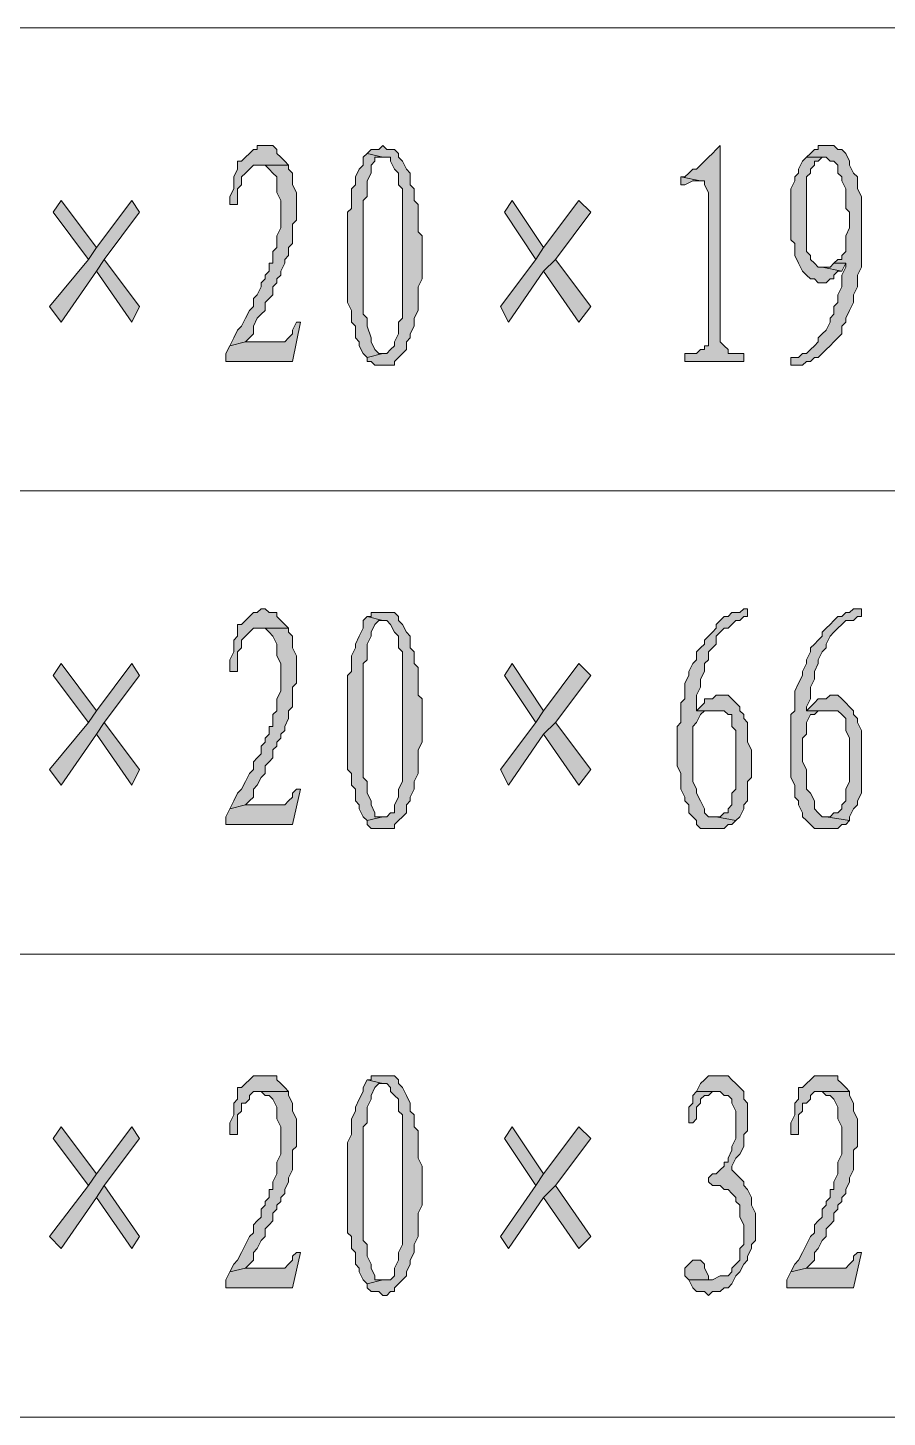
# Model space of a CAD drawing. Header units: millimetres. Extents: x 24 to 410, y 10 to 282.
# Drawn here: x 321.42 to 330.69, y 89.53 to 104.52 of the extents above; entities that cross this region are included whole.
import ezdxf

# ---------------------------------------------------------------- set-up
doc = ezdxf.new("R2010")
doc.units = ezdxf.units.MM

msp = doc.modelspace()

# ---------------------------------------------------------------- hatches: boundary and pattern name
h = msp.add_hatch(color=7)
h.dxf.hatch_style = 2
h.paths.add_polyline_path([(323.977, 103.251), (323.892333, 103.251), (323.892333, 103.208667), (323.85, 103.208667), (323.807667, 103.166333), (323.765333, 103.124), (323.723, 103.081667), (323.680667, 103.081667), (323.680667, 103.039333), (323.680667, 102.997), (323.638333, 102.912333), (323.638333, 102.785333), (323.596, 102.700667), (323.596, 102.616), (323.680667, 102.616), (323.680667, 102.785333), (323.723, 102.827667), (323.723, 102.912333), (323.765333, 102.954667), (323.807667, 102.997), (323.85, 103.039333), (323.934667, 103.039333), (324.231, 103.039333), (324.188667, 103.081667), (324.146333, 103.124), (324.104, 103.166333), (324.104, 103.208667), (324.061667, 103.251)])
h = msp.add_hatch(color=7)
h.dxf.hatch_style = 2
h.paths.add_polyline_path([(325.077667, 103.166333), (325.035333, 103.124), (325.035333, 103.039333), (324.993, 102.997), (324.950667, 102.912333), (324.950667, 102.827667), (324.908333, 102.785333), (324.908333, 102.573667), (324.866, 102.531333), (324.866, 101.557667), (324.908333, 101.473), (324.908333, 101.430667), (324.908333, 101.346), (324.950667, 101.303667), (324.950667, 101.176667), (324.993, 101.134333), (324.993, 101.092), (325.035333, 101.007333), (325.077667, 100.965), (325.247, 101.007333), (325.204667, 101.007333), (325.162333, 101.049667), (325.12, 101.134333), (325.12, 101.176667), (325.077667, 101.303667), (325.077667, 101.388333), (325.035333, 101.430667), (325.035333, 102.658333), (325.077667, 102.700667), (325.077667, 102.87), (325.12, 102.954667), (325.12, 103.039333), (325.162333, 103.081667), (325.162333, 103.124), (325.204667, 103.124), (325.247, 103.124)])
h = msp.add_hatch(color=7)
h.dxf.hatch_style = 2
h.paths.add_polyline_path([(325.247, 103.251), (325.204667, 103.208667), (325.12, 103.208667), (325.077667, 103.166333), (325.247, 103.124), (325.331667, 103.124), (325.331667, 103.081667), (325.374, 102.997), (325.416333, 102.954667), (325.416333, 102.827667), (325.458667, 102.785333), (325.458667, 102.065667), (325.458667, 102.023333), (325.458667, 101.388333), (325.416333, 101.346), (325.416333, 101.219), (325.374, 101.134333), (325.374, 101.092), (325.331667, 101.049667), (325.289333, 101.007333), (325.247, 101.007333), (325.077667, 100.965), (325.077667, 100.922667), (325.12, 100.922667), (325.162333, 100.880333), (325.374, 100.880333), (325.374, 100.922667), (325.416333, 100.965), (325.458667, 101.007333), (325.501, 101.049667), (325.501, 101.134333), (325.543333, 101.176667), (325.543333, 101.219), (325.585667, 101.303667), (325.585667, 101.388333), (325.628, 101.473), (325.628, 101.727), (325.670333, 101.811667), (325.670333, 102.277333), (325.628, 102.319667), (325.628, 102.616), (325.585667, 102.658333), (325.585667, 102.785333), (325.543333, 102.827667), (325.543333, 102.954667), (325.501, 102.997), (325.458667, 103.081667), (325.416333, 103.124), (325.416333, 103.166333), (325.374, 103.208667), (325.289333, 103.208667)])
h = msp.add_hatch(color=7)
h.dxf.hatch_style = 2
h.paths.add_polyline_path([(328.887667, 103.251), (328.845333, 103.208667), (328.803, 103.166333), (328.760667, 103.124), (328.718333, 103.081667), (328.676, 103.039333), (328.633667, 102.997), (328.591333, 102.997), (328.549, 102.954667), (328.506667, 102.912333), (328.464333, 102.912333), (328.676, 102.87), (328.718333, 102.87), (328.718333, 102.827667), (328.760667, 102.743), (328.760667, 101.092), (328.718333, 101.092), (328.718333, 101.049667), (328.676, 101.049667), (328.633667, 101.007333), (328.506667, 101.007333), (328.506667, 100.922667), (329.141667, 100.922667), (329.141667, 101.007333), (328.972333, 101.007333), (328.972333, 101.049667), (328.93, 101.092), (328.887667, 101.134333)])
h = msp.add_hatch(color=7)
h.dxf.hatch_style = 2
h.paths.add_polyline_path([(330.030667, 103.251), (329.946, 103.251), (329.946, 103.208667), (329.903667, 103.208667), (329.861333, 103.166333), (329.819, 103.124), (330.030667, 103.124), (330.073, 103.081667), (330.115333, 103.081667), (330.157667, 103.039333), (330.157667, 102.954667), (330.2, 102.912333), (330.2, 102.87), (330.242333, 102.785333), (330.242333, 102.573667), (330.284667, 102.531333), (330.284667, 102.362), (330.242333, 102.277333), (330.242333, 102.150333), (330.242333, 102.108), (330.2, 102.065667), (330.2, 102.023333), (330.157667, 102.023333), (330.115333, 101.981), (330.242333, 101.981), (330.242333, 101.938667), (330.2, 101.854), (330.2, 101.727), (330.157667, 101.642333), (330.157667, 101.557667), (330.115333, 101.515333), (330.115333, 101.430667), (330.073, 101.388333), (330.073, 101.346), (330.030667, 101.261333), (329.988333, 101.219), (329.946, 101.176667), (329.946, 101.134333), (329.903667, 101.092), (329.861333, 101.049667), (329.819, 101.007333), (329.776667, 101.007333), (329.734333, 100.965), (329.649667, 100.965), (329.649667, 100.880333), (329.776667, 100.880333), (329.819, 100.922667), (329.861333, 100.922667), (329.903667, 100.965), (329.946, 100.965), (329.988333, 101.007333), (330.030667, 101.049667), (330.073, 101.092), (330.115333, 101.134333), (330.157667, 101.176667), (330.2, 101.219), (330.2, 101.303667), (330.242333, 101.346), (330.242333, 101.388333), (330.284667, 101.473), (330.327, 101.557667), (330.327, 101.642333), (330.369333, 101.727), (330.369333, 101.854), (330.411667, 101.938667), (330.411667, 102.700667), (330.369333, 102.785333), (330.369333, 102.912333), (330.327, 102.954667), (330.284667, 103.039333), (330.284667, 103.081667), (330.242333, 103.166333), (330.2, 103.208667), (330.157667, 103.208667), (330.115333, 103.251)])
h = msp.add_hatch(color=7)
h.dxf.hatch_style = 2
h.paths.add_polyline_path([(329.819, 103.124), (329.776667, 103.081667), (329.734333, 102.997), (329.734333, 102.954667), (329.692, 102.912333), (329.692, 102.87), (329.649667, 102.785333), (329.649667, 102.235), (329.692, 102.192667), (329.692, 102.065667), (329.734333, 101.981), (329.776667, 101.896333), (329.819, 101.854), (329.861333, 101.811667), (329.903667, 101.811667), (329.946, 101.769333), (330.030667, 101.769333), (330.073, 101.811667), (330.115333, 101.811667), (330.115333, 101.854), (330.157667, 101.896333), (330.2, 101.896333), (329.988333, 101.938667), (329.946, 101.938667), (329.903667, 101.981), (329.861333, 102.023333), (329.861333, 102.065667), (329.819, 102.108), (329.819, 102.912333), (329.861333, 102.954667), (329.861333, 102.997), (329.903667, 103.039333), (329.903667, 103.081667), (329.946, 103.081667), (329.988333, 103.124)])
h = msp.add_hatch(color=7)
h.dxf.hatch_style = 2
h.paths.add_polyline_path([(324.231, 103.039333), (323.934667, 103.039333), (323.977, 103.039333), (324.019333, 102.997), (324.061667, 102.954667), (324.104, 102.912333), (324.104, 102.743), (324.146333, 102.658333), (324.146333, 102.362), (324.104, 102.277333), (324.104, 102.150333), (324.061667, 102.108), (324.061667, 101.981), (324.019333, 101.981), (324.019333, 101.896333), (323.977, 101.854), (323.977, 101.811667), (323.934667, 101.769333), (323.934667, 101.727), (323.892333, 101.642333), (323.85, 101.6), (323.85, 101.515333), (323.807667, 101.473), (323.765333, 101.388333), (323.723, 101.303667), (323.680667, 101.261333), (323.638333, 101.176667), (323.596, 101.092), (323.765333, 101.134333), (323.807667, 101.176667), (323.85, 101.219), (323.85, 101.303667), (323.892333, 101.388333), (323.934667, 101.430667), (323.977, 101.473), (323.977, 101.557667), (324.019333, 101.6), (324.061667, 101.642333), (324.061667, 101.727), (324.104, 101.769333), (324.104, 101.811667), (324.146333, 101.854), (324.146333, 101.896333), (324.188667, 101.981), (324.188667, 102.023333), (324.231, 102.065667), (324.231, 102.150333), (324.273333, 102.192667), (324.273333, 102.404333), (324.315667, 102.446667), (324.315667, 102.743), (324.273333, 102.827667), (324.273333, 102.954667), (324.231, 102.997)])
h = msp.add_hatch(color=7)
h.dxf.hatch_style = 2
h.paths.add_polyline_path([(328.464333, 102.912333), (328.464333, 102.827667), (328.506667, 102.827667), (328.591333, 102.87), (328.676, 102.87)])
h = msp.add_hatch(color=7)
h.dxf.hatch_style = 2
h.paths.add_polyline_path([(322.537667, 102.658333), (322.156667, 102.150333), (322.072, 102.023333), (321.648667, 101.515333), (321.775667, 101.346), (322.156667, 101.896333), (322.241333, 102.023333), (322.622333, 102.531333)])
h = msp.add_hatch(color=7)
h.dxf.hatch_style = 2
h.paths.add_polyline_path([(321.775667, 102.658333), (321.691, 102.531333), (322.072, 102.023333), (322.156667, 102.150333)])
h = msp.add_hatch(color=7)
h.dxf.hatch_style = 2
h.paths.add_polyline_path([(327.363667, 102.658333), (326.982667, 102.150333), (326.898, 102.023333), (326.517, 101.515333), (326.601667, 101.346), (326.982667, 101.896333), (327.109667, 102.023333), (327.490667, 102.531333)])
h = msp.add_hatch(color=7)
h.dxf.hatch_style = 2
h.paths.add_polyline_path([(326.644, 102.658333), (326.559333, 102.531333), (326.898, 102.023333), (326.982667, 102.150333)])
h = msp.add_hatch(color=7)
h.dxf.hatch_style = 2
h.paths.add_polyline_path([(322.241333, 102.023333), (322.156667, 101.896333), (322.537667, 101.346), (322.622333, 101.515333)])
h = msp.add_hatch(color=7)
h.dxf.hatch_style = 2
h.paths.add_polyline_path([(327.109667, 102.023333), (326.982667, 101.896333), (327.363667, 101.346), (327.490667, 101.515333)])
h = msp.add_hatch(color=7)
h.dxf.hatch_style = 2
h.paths.add_polyline_path([(330.115333, 101.981), (330.073, 101.938667), (329.988333, 101.938667), (330.2, 101.896333), (330.242333, 101.981)])
h = msp.add_hatch(color=7)
h.dxf.hatch_style = 2
h.paths.add_polyline_path([(324.358, 101.346), (324.315667, 101.346), (324.273333, 101.261333), (324.273333, 101.219), (324.231, 101.176667), (324.188667, 101.134333), (323.765333, 101.134333), (323.596, 101.092), (323.553667, 101.007333), (323.553667, 100.922667), (324.273333, 100.922667)])
h = msp.add_hatch(color=7)
h.dxf.hatch_style = 2
h.paths.add_polyline_path([(323.977, 98.255667), (323.934667, 98.255667), (323.892333, 98.213333), (323.85, 98.213333), (323.807667, 98.171), (323.765333, 98.128667), (323.723, 98.086333), (323.680667, 98.086333), (323.680667, 98.044), (323.680667, 97.959333), (323.638333, 97.917), (323.638333, 97.79), (323.596, 97.705333), (323.596, 97.578333), (323.680667, 97.578333), (323.680667, 97.79), (323.723, 97.832333), (323.723, 97.917), (323.765333, 97.959333), (323.807667, 98.001667), (323.85, 98.044), (323.934667, 98.044), (324.231, 98.044), (324.188667, 98.086333), (324.146333, 98.128667), (324.104, 98.171), (324.104, 98.213333), (324.061667, 98.213333), (324.019333, 98.213333)])
h = msp.add_hatch(color=7)
h.dxf.hatch_style = 2
h.paths.add_polyline_path([(325.077667, 98.171), (325.035333, 98.128667), (325.035333, 98.044), (324.993, 97.959333), (324.950667, 97.874667), (324.950667, 97.832333), (324.908333, 97.747667), (324.908333, 97.578333), (324.866, 97.536), (324.866, 96.52), (324.908333, 96.477667), (324.908333, 96.393), (324.908333, 96.350667), (324.950667, 96.308333), (324.950667, 96.181333), (324.993, 96.139), (324.993, 96.096667), (325.035333, 96.012), (325.077667, 95.969667), (325.247, 96.012), (325.162333, 96.012), (325.162333, 96.054333), (325.12, 96.139), (325.12, 96.181333), (325.077667, 96.266), (325.077667, 96.393), (325.035333, 96.435333), (325.035333, 97.663), (325.077667, 97.705333), (325.077667, 97.874667), (325.12, 97.959333), (325.12, 98.001667), (325.162333, 98.086333), (325.204667, 98.128667), (325.247, 98.128667)])
h = msp.add_hatch(color=7)
h.dxf.hatch_style = 2
h.paths.add_polyline_path([(325.247, 98.213333), (325.12, 98.213333), (325.12, 98.171), (325.077667, 98.171), (325.247, 98.128667), (325.289333, 98.128667), (325.331667, 98.086333), (325.374, 98.001667), (325.416333, 97.959333), (325.416333, 97.832333), (325.458667, 97.79), (325.458667, 97.070333), (325.458667, 97.028), (325.458667, 96.393), (325.416333, 96.308333), (325.416333, 96.223667), (325.374, 96.139), (325.374, 96.054333), (325.331667, 96.054333), (325.289333, 96.012), (325.247, 96.012), (325.077667, 95.969667), (325.077667, 95.927333), (325.12, 95.885), (325.374, 95.885), (325.374, 95.927333), (325.416333, 95.969667), (325.458667, 96.012), (325.501, 96.054333), (325.501, 96.139), (325.543333, 96.181333), (325.543333, 96.223667), (325.585667, 96.308333), (325.585667, 96.393), (325.628, 96.477667), (325.628, 96.731667), (325.670333, 96.816333), (325.670333, 97.282), (325.628, 97.324333), (325.628, 97.620667), (325.585667, 97.663), (325.585667, 97.79), (325.543333, 97.832333), (325.543333, 97.959333), (325.501, 98.001667), (325.458667, 98.086333), (325.416333, 98.128667), (325.416333, 98.171), (325.374, 98.213333)])
h = msp.add_hatch(color=7)
h.dxf.hatch_style = 2
h.paths.add_polyline_path([(329.184, 98.255667), (329.141667, 98.255667), (329.099333, 98.213333), (329.014667, 98.213333), (328.972333, 98.171), (328.93, 98.171), (328.887667, 98.128667), (328.845333, 98.086333), (328.845333, 98.044), (328.803, 98.001667), (328.760667, 97.959333), (328.718333, 97.917), (328.718333, 97.874667), (328.676, 97.832333), (328.633667, 97.79), (328.633667, 97.705333), (328.591333, 97.663), (328.549, 97.578333), (328.549, 97.536), (328.506667, 97.451333), (328.506667, 97.282), (328.464333, 97.239667), (328.464333, 97.155), (328.464333, 97.112667), (328.464333, 97.028), (328.422, 96.985667), (328.422, 96.562333), (328.464333, 96.477667), (328.464333, 96.308333), (328.506667, 96.223667), (328.506667, 96.181333), (328.549, 96.139), (328.549, 96.054333), (328.591333, 96.012), (328.633667, 95.969667), (328.633667, 95.927333), (328.676, 95.885), (328.93, 95.885), (328.972333, 95.927333), (329.014667, 95.927333), (329.057, 95.969667), (328.845333, 96.012), (328.760667, 96.012), (328.718333, 96.054333), (328.718333, 96.096667), (328.676, 96.181333), (328.633667, 96.266), (328.633667, 96.308333), (328.591333, 96.393), (328.591333, 96.985667), (328.633667, 97.028), (328.676, 97.112667), (328.718333, 97.155), (328.887667, 97.155), (328.633667, 97.155), (328.633667, 97.324333), (328.676, 97.409), (328.676, 97.493667), (328.718333, 97.578333), (328.718333, 97.663), (328.760667, 97.705333), (328.760667, 97.79), (328.803, 97.832333), (328.845333, 97.874667), (328.845333, 97.959333), (328.887667, 98.001667), (328.93, 98.044), (328.972333, 98.044), (329.014667, 98.086333), (329.057, 98.128667), (329.099333, 98.128667), (329.141667, 98.171), (329.184, 98.171)])
h = msp.add_hatch(color=7)
h.dxf.hatch_style = 2
h.paths.add_polyline_path([(330.411667, 98.255667), (330.327, 98.255667), (330.284667, 98.213333), (330.242333, 98.213333), (330.2, 98.171), (330.157667, 98.171), (330.115333, 98.128667), (330.073, 98.086333), (330.030667, 98.044), (329.988333, 98.001667), (329.988333, 97.959333), (329.946, 97.917), (329.903667, 97.874667), (329.861333, 97.832333), (329.861333, 97.79), (329.819, 97.705333), (329.819, 97.663), (329.776667, 97.578333), (329.776667, 97.536), (329.734333, 97.451333), (329.692, 97.366667), (329.692, 97.155), (329.649667, 97.112667), (329.649667, 96.435333), (329.692, 96.350667), (329.692, 96.223667), (329.734333, 96.181333), (329.734333, 96.139), (329.776667, 96.054333), (329.776667, 96.012), (329.819, 95.969667), (329.861333, 95.927333), (329.903667, 95.885), (330.157667, 95.885), (330.2, 95.927333), (330.242333, 95.927333), (330.284667, 95.969667), (330.030667, 96.012), (329.988333, 96.012), (329.946, 96.054333), (329.903667, 96.096667), (329.903667, 96.181333), (329.861333, 96.266), (329.819, 96.308333), (329.819, 96.52), (329.776667, 96.604667), (329.776667, 96.858667), (329.819, 96.901), (329.819, 97.028), (329.861333, 97.112667), (329.903667, 97.112667), (329.946, 97.155), (330.115333, 97.155), (329.819, 97.155), (329.819, 97.197333), (329.861333, 97.282), (329.861333, 97.409), (329.903667, 97.493667), (329.903667, 97.578333), (329.946, 97.663), (329.946, 97.705333), (329.988333, 97.79), (330.030667, 97.832333), (330.030667, 97.874667), (330.073, 97.959333), (330.115333, 98.001667), (330.157667, 98.044), (330.2, 98.086333), (330.242333, 98.128667), (330.327, 98.128667), (330.369333, 98.171), (330.411667, 98.171)])
h = msp.add_hatch(color=7)
h.dxf.hatch_style = 2
h.paths.add_polyline_path([(324.231, 98.044), (323.934667, 98.044), (323.977, 98.044), (324.019333, 98.001667), (324.061667, 97.959333), (324.104, 97.874667), (324.104, 97.747667), (324.146333, 97.663), (324.146333, 97.366667), (324.104, 97.282), (324.104, 97.155), (324.061667, 97.112667), (324.061667, 96.985667), (324.019333, 96.985667), (324.019333, 96.901), (323.977, 96.858667), (323.977, 96.816333), (323.934667, 96.774), (323.934667, 96.689333), (323.892333, 96.647), (323.85, 96.604667), (323.85, 96.52), (323.807667, 96.477667), (323.765333, 96.393), (323.723, 96.308333), (323.680667, 96.266), (323.638333, 96.181333), (323.596, 96.096667), (323.765333, 96.139), (323.807667, 96.181333), (323.85, 96.223667), (323.85, 96.308333), (323.892333, 96.350667), (323.934667, 96.435333), (323.977, 96.477667), (323.977, 96.562333), (324.019333, 96.604667), (324.061667, 96.647), (324.061667, 96.731667), (324.104, 96.774), (324.104, 96.816333), (324.146333, 96.858667), (324.146333, 96.901), (324.188667, 96.943333), (324.188667, 96.985667), (324.231, 97.070333), (324.231, 97.155), (324.273333, 97.197333), (324.273333, 97.409), (324.315667, 97.451333), (324.315667, 97.747667), (324.273333, 97.832333), (324.273333, 97.959333), (324.231, 98.001667)])
h = msp.add_hatch(color=7)
h.dxf.hatch_style = 2
h.paths.add_polyline_path([(322.537667, 97.663), (322.156667, 97.155), (322.072, 97.028), (321.648667, 96.52), (321.775667, 96.350667), (322.156667, 96.901), (322.241333, 97.028), (322.622333, 97.536)])
h = msp.add_hatch(color=7)
h.dxf.hatch_style = 2
h.paths.add_polyline_path([(321.775667, 97.663), (321.691, 97.536), (322.072, 97.028), (322.156667, 97.155)])
h = msp.add_hatch(color=7)
h.dxf.hatch_style = 2
h.paths.add_polyline_path([(327.363667, 97.663), (326.982667, 97.155), (326.898, 97.028), (326.517, 96.52), (326.601667, 96.350667), (326.982667, 96.901), (327.109667, 97.028), (327.490667, 97.536)])
h = msp.add_hatch(color=7)
h.dxf.hatch_style = 2
h.paths.add_polyline_path([(326.644, 97.663), (326.559333, 97.536), (326.898, 97.028), (326.982667, 97.155)])
h = msp.add_hatch(color=7)
h.dxf.hatch_style = 2
h.paths.add_polyline_path([(328.93, 97.324333), (328.845333, 97.324333), (328.803, 97.282), (328.718333, 97.282), (328.718333, 97.239667), (328.676, 97.197333), (328.633667, 97.155), (328.93, 97.155), (328.972333, 97.112667), (329.014667, 97.112667), (329.014667, 97.070333), (329.014667, 96.985667), (329.057, 96.943333), (329.057, 96.308333), (329.014667, 96.266), (329.014667, 96.181333), (329.014667, 96.139), (328.972333, 96.096667), (328.972333, 96.054333), (328.93, 96.054333), (328.887667, 96.012), (328.845333, 96.012), (329.057, 95.969667), (329.099333, 96.012), (329.141667, 96.096667), (329.141667, 96.139), (329.184, 96.181333), (329.184, 96.393), (329.226333, 96.435333), (329.226333, 96.731667), (329.184, 96.816333), (329.184, 97.028), (329.141667, 97.070333), (329.141667, 97.112667), (329.099333, 97.155), (329.099333, 97.197333), (329.057, 97.239667), (329.014667, 97.282), (328.972333, 97.324333)])
h = msp.add_hatch(color=7)
h.dxf.hatch_style = 2
h.paths.add_polyline_path([(330.115333, 97.324333), (330.073, 97.324333), (330.030667, 97.282), (329.946, 97.282), (329.903667, 97.239667), (329.861333, 97.197333), (329.819, 97.155), (330.157667, 97.155), (330.2, 97.112667), (330.242333, 97.070333), (330.242333, 96.943333), (330.284667, 96.858667), (330.284667, 96.393), (330.242333, 96.308333), (330.242333, 96.266), (330.242333, 96.181333), (330.2, 96.139), (330.2, 96.096667), (330.157667, 96.054333), (330.115333, 96.054333), (330.073, 96.012), (330.030667, 96.012), (330.284667, 95.969667), (330.284667, 96.012), (330.327, 96.096667), (330.369333, 96.139), (330.369333, 96.181333), (330.411667, 96.266), (330.411667, 96.943333), (330.369333, 97.028), (330.369333, 97.070333), (330.327, 97.112667), (330.327, 97.155), (330.284667, 97.197333), (330.242333, 97.239667), (330.2, 97.282), (330.157667, 97.324333)])
h = msp.add_hatch(color=7)
h.dxf.hatch_style = 2
h.paths.add_polyline_path([(322.241333, 97.028), (322.156667, 96.901), (322.537667, 96.350667), (322.622333, 96.52)])
h = msp.add_hatch(color=7)
h.dxf.hatch_style = 2
h.paths.add_polyline_path([(327.109667, 97.028), (326.982667, 96.901), (327.363667, 96.350667), (327.490667, 96.52)])
h = msp.add_hatch(color=7)
h.dxf.hatch_style = 2
h.paths.add_polyline_path([(324.358, 96.308333), (324.315667, 96.308333), (324.273333, 96.266), (324.273333, 96.223667), (324.231, 96.181333), (324.188667, 96.139), (323.765333, 96.139), (323.596, 96.096667), (323.553667, 96.012), (323.553667, 95.927333), (324.273333, 95.927333)])
h = msp.add_hatch(color=7)
h.dxf.hatch_style = 2
h.paths.add_polyline_path([(323.977, 93.218), (323.85, 93.218), (323.807667, 93.175667), (323.765333, 93.133333), (323.723, 93.091), (323.680667, 93.091), (323.680667, 93.048667), (323.680667, 92.964), (323.638333, 92.921667), (323.638333, 92.794667), (323.596, 92.71), (323.596, 92.583), (323.680667, 92.583), (323.680667, 92.794667), (323.723, 92.837), (323.723, 92.921667), (323.765333, 92.921667), (323.807667, 92.964), (323.807667, 93.006333), (323.85, 93.048667), (323.934667, 93.048667), (324.231, 93.048667), (324.188667, 93.091), (324.146333, 93.133333), (324.104, 93.175667), (324.104, 93.218), (324.061667, 93.218)])
h = msp.add_hatch(color=7)
h.dxf.hatch_style = 2
h.paths.add_polyline_path([(325.247, 93.218), (325.12, 93.218), (325.12, 93.175667), (325.077667, 93.175667), (325.247, 93.133333), (325.289333, 93.133333), (325.331667, 93.091), (325.331667, 93.048667), (325.374, 93.006333), (325.416333, 92.964), (325.416333, 92.837), (325.458667, 92.794667), (325.458667, 92.075), (325.458667, 92.032667), (325.458667, 91.397667), (325.416333, 91.313), (325.416333, 91.228333), (325.374, 91.143667), (325.374, 91.059), (325.331667, 91.016667), (325.247, 91.016667), (325.077667, 90.974333), (325.077667, 90.932), (325.12, 90.889667), (325.204667, 90.889667), (325.247, 90.847333), (325.289333, 90.847333), (325.331667, 90.889667), (325.374, 90.889667), (325.374, 90.932), (325.416333, 90.974333), (325.458667, 91.016667), (325.501, 91.059), (325.501, 91.101333), (325.543333, 91.186), (325.543333, 91.228333), (325.585667, 91.313), (325.585667, 91.397667), (325.628, 91.482333), (325.628, 91.736333), (325.670333, 91.821), (325.670333, 92.244333), (325.628, 92.329), (325.628, 92.625333), (325.585667, 92.667667), (325.585667, 92.794667), (325.543333, 92.837), (325.543333, 92.921667), (325.501, 93.006333), (325.458667, 93.091), (325.416333, 93.133333), (325.416333, 93.175667), (325.374, 93.218)])
h = msp.add_hatch(color=7)
h.dxf.hatch_style = 2
h.paths.add_polyline_path([(328.887667, 93.218), (328.760667, 93.218), (328.718333, 93.175667), (328.676, 93.133333), (328.633667, 93.048667), (328.887667, 93.048667), (328.93, 93.006333), (328.972333, 93.006333), (329.014667, 92.964), (329.014667, 92.921667), (329.057, 92.837), (329.057, 92.540667), (329.014667, 92.456), (329.014667, 92.413667), (328.972333, 92.329), (328.972333, 92.286667), (328.93, 92.286667), (328.93, 92.244333), (328.887667, 92.202), (328.845333, 92.159667), (328.803, 92.159667), (328.760667, 92.117333), (328.760667, 92.075), (328.803, 92.032667), (328.887667, 92.032667), (328.93, 91.990333), (328.972333, 91.990333), (329.014667, 91.948), (329.057, 91.905667), (329.057, 91.863333), (329.099333, 91.821), (329.099333, 91.694), (329.141667, 91.609333), (329.141667, 91.397667), (329.099333, 91.355333), (329.099333, 91.228333), (329.057, 91.186), (329.014667, 91.143667), (329.014667, 91.101333), (328.972333, 91.059), (328.887667, 91.059), (328.803, 91.016667), (328.549, 91.016667), (328.591333, 90.932), (328.633667, 90.889667), (328.718333, 90.889667), (328.760667, 90.847333), (328.803, 90.889667), (328.887667, 90.889667), (328.93, 90.932), (328.972333, 90.932), (329.014667, 90.974333), (329.057, 91.059), (329.099333, 91.101333), (329.141667, 91.186), (329.184, 91.228333), (329.184, 91.270667), (329.226333, 91.355333), (329.226333, 91.397667), (329.268667, 91.44), (329.268667, 91.736333), (329.226333, 91.821), (329.226333, 91.905667), (329.184, 91.990333), (329.141667, 92.032667), (329.141667, 92.075), (329.099333, 92.117333), (329.057, 92.159667), (329.014667, 92.202), (329.014667, 92.244333), (329.057, 92.329), (329.099333, 92.371333), (329.141667, 92.456), (329.141667, 92.583), (329.184, 92.625333), (329.184, 92.921667), (329.141667, 92.964), (329.141667, 93.048667), (329.099333, 93.091), (329.057, 93.133333), (329.014667, 93.175667), (328.972333, 93.218)])
h = msp.add_hatch(color=7)
h.dxf.hatch_style = 2
h.paths.add_polyline_path([(330.030667, 93.218), (329.903667, 93.218), (329.861333, 93.175667), (329.819, 93.133333), (329.776667, 93.091), (329.734333, 93.091), (329.734333, 93.048667), (329.734333, 92.964), (329.692, 92.921667), (329.692, 92.794667), (329.649667, 92.71), (329.649667, 92.583), (329.734333, 92.583), (329.734333, 92.794667), (329.776667, 92.837), (329.776667, 92.921667), (329.819, 92.921667), (329.861333, 92.964), (329.861333, 93.006333), (329.903667, 93.048667), (329.988333, 93.048667), (330.284667, 93.048667), (330.242333, 93.091), (330.2, 93.133333), (330.157667, 93.175667), (330.157667, 93.218), (330.115333, 93.218)])
h = msp.add_hatch(color=7)
h.dxf.hatch_style = 2
h.paths.add_polyline_path([(325.077667, 93.175667), (325.035333, 93.091), (325.035333, 93.048667), (324.993, 92.964), (324.950667, 92.879333), (324.950667, 92.837), (324.908333, 92.752333), (324.908333, 92.583), (324.866, 92.498333), (324.866, 91.524667), (324.908333, 91.482333), (324.908333, 91.397667), (324.908333, 91.355333), (324.950667, 91.313), (324.950667, 91.186), (324.993, 91.143667), (324.993, 91.101333), (325.035333, 91.016667), (325.077667, 90.974333), (325.247, 91.016667), (325.162333, 91.016667), (325.162333, 91.059), (325.12, 91.143667), (325.12, 91.186), (325.077667, 91.270667), (325.077667, 91.397667), (325.035333, 91.44), (325.035333, 92.667667), (325.077667, 92.71), (325.077667, 92.879333), (325.12, 92.964), (325.12, 93.006333), (325.162333, 93.091), (325.204667, 93.133333), (325.247, 93.133333)])
h = msp.add_hatch(color=7)
h.dxf.hatch_style = 2
h.paths.add_polyline_path([(324.231, 93.048667), (323.934667, 93.048667), (323.977, 93.006333), (324.019333, 93.006333), (324.061667, 92.964), (324.104, 92.879333), (324.104, 92.752333), (324.146333, 92.667667), (324.146333, 92.371333), (324.104, 92.286667), (324.104, 92.159667), (324.061667, 92.075), (324.061667, 91.990333), (324.019333, 91.990333), (324.019333, 91.905667), (323.977, 91.863333), (323.977, 91.821), (323.934667, 91.778667), (323.934667, 91.694), (323.892333, 91.651667), (323.85, 91.609333), (323.85, 91.524667), (323.807667, 91.482333), (323.765333, 91.397667), (323.723, 91.313), (323.680667, 91.228333), (323.638333, 91.186), (323.596, 91.101333), (323.765333, 91.143667), (323.807667, 91.186), (323.85, 91.228333), (323.85, 91.313), (323.892333, 91.355333), (323.934667, 91.44), (323.977, 91.482333), (323.977, 91.567), (324.019333, 91.609333), (324.061667, 91.651667), (324.061667, 91.736333), (324.104, 91.778667), (324.104, 91.821), (324.146333, 91.863333), (324.146333, 91.905667), (324.188667, 91.948), (324.188667, 91.990333), (324.231, 92.075), (324.231, 92.117333), (324.273333, 92.202), (324.273333, 92.413667), (324.315667, 92.456), (324.315667, 92.752333), (324.273333, 92.837), (324.273333, 92.921667), (324.231, 93.006333)])
h = msp.add_hatch(color=7)
h.dxf.hatch_style = 2
h.paths.add_polyline_path([(328.633667, 93.048667), (328.591333, 93.006333), (328.591333, 92.921667), (328.549, 92.879333), (328.549, 92.71), (328.591333, 92.71), (328.633667, 92.752333), (328.633667, 92.879333), (328.676, 92.921667), (328.676, 92.964), (328.718333, 93.006333), (328.760667, 93.006333), (328.803, 93.048667), (328.845333, 93.048667)])
h = msp.add_hatch(color=7)
h.dxf.hatch_style = 2
h.paths.add_polyline_path([(330.284667, 93.048667), (329.988333, 93.048667), (330.030667, 93.006333), (330.073, 93.006333), (330.115333, 92.964), (330.157667, 92.879333), (330.157667, 92.752333), (330.2, 92.667667), (330.2, 92.371333), (330.157667, 92.286667), (330.157667, 92.159667), (330.115333, 92.075), (330.115333, 91.990333), (330.073, 91.990333), (330.073, 91.905667), (330.030667, 91.863333), (330.030667, 91.821), (329.988333, 91.778667), (329.988333, 91.694), (329.946, 91.651667), (329.903667, 91.609333), (329.903667, 91.524667), (329.861333, 91.482333), (329.819, 91.397667), (329.776667, 91.313), (329.734333, 91.228333), (329.692, 91.186), (329.649667, 91.101333), (329.819, 91.143667), (329.861333, 91.186), (329.903667, 91.228333), (329.903667, 91.313), (329.946, 91.355333), (329.988333, 91.44), (330.030667, 91.482333), (330.030667, 91.567), (330.073, 91.609333), (330.115333, 91.651667), (330.115333, 91.736333), (330.157667, 91.778667), (330.157667, 91.821), (330.2, 91.863333), (330.2, 91.905667), (330.242333, 91.948), (330.242333, 91.990333), (330.284667, 92.075), (330.284667, 92.117333), (330.327, 92.202), (330.327, 92.413667), (330.369333, 92.456), (330.369333, 92.752333), (330.327, 92.837), (330.327, 92.921667), (330.284667, 93.006333)])
h = msp.add_hatch(color=7)
h.dxf.hatch_style = 2
h.paths.add_polyline_path([(322.537667, 92.667667), (322.156667, 92.159667), (322.072, 92.032667), (321.648667, 91.482333), (321.775667, 91.355333), (322.156667, 91.905667), (322.241333, 92.032667), (322.622333, 92.540667)])
h = msp.add_hatch(color=7)
h.dxf.hatch_style = 2
h.paths.add_polyline_path([(321.775667, 92.667667), (321.691, 92.540667), (322.072, 92.032667), (322.156667, 92.159667)])
h = msp.add_hatch(color=7)
h.dxf.hatch_style = 2
h.paths.add_polyline_path([(327.363667, 92.667667), (326.982667, 92.159667), (326.898, 92.032667), (326.517, 91.482333), (326.601667, 91.355333), (326.982667, 91.905667), (327.109667, 92.032667), (327.490667, 92.540667)])
h = msp.add_hatch(color=7)
h.dxf.hatch_style = 2
h.paths.add_polyline_path([(326.644, 92.667667), (326.559333, 92.540667), (326.898, 92.032667), (326.982667, 92.159667)])
h = msp.add_hatch(color=7)
h.dxf.hatch_style = 2
h.paths.add_polyline_path([(322.241333, 92.032667), (322.156667, 91.905667), (322.537667, 91.355333), (322.622333, 91.482333)])
h = msp.add_hatch(color=7)
h.dxf.hatch_style = 2
h.paths.add_polyline_path([(327.109667, 92.032667), (326.982667, 91.905667), (327.363667, 91.355333), (327.490667, 91.482333)])
h = msp.add_hatch(color=7)
h.dxf.hatch_style = 2
h.paths.add_polyline_path([(324.358, 91.313), (324.315667, 91.313), (324.273333, 91.270667), (324.273333, 91.228333), (324.231, 91.186), (324.188667, 91.143667), (323.765333, 91.143667), (323.596, 91.101333), (323.553667, 91.016667), (323.553667, 90.932), (324.273333, 90.932)])
h = msp.add_hatch(color=7)
h.dxf.hatch_style = 2
h.paths.add_polyline_path([(330.411667, 91.313), (330.369333, 91.313), (330.327, 91.270667), (330.327, 91.228333), (330.284667, 91.186), (330.242333, 91.143667), (329.819, 91.143667), (329.649667, 91.101333), (329.607333, 91.016667), (329.607333, 90.932), (330.327, 90.932)])
h = msp.add_hatch(color=7)
h.dxf.hatch_style = 2
h.paths.add_polyline_path([(328.591333, 91.228333), (328.549, 91.186), (328.506667, 91.143667), (328.506667, 91.059), (328.549, 91.016667), (328.760667, 91.016667), (328.760667, 91.059), (328.718333, 91.143667), (328.718333, 91.186), (328.676, 91.228333)])

# ---------------------------------------------------------------- linework, layer by layer
at = {"color": 7, "lineweight": 0}
for points in [[(308.440667, 104.521), (395.435667, 104.521)], [(308.440667, 99.525667), (395.435667, 99.525667)], [(308.440667, 94.530333), (395.435667, 94.530333)], [(284.437667, 89.535), (395.435667, 89.535)]]:
    msp.add_lwpolyline(points, dxfattribs=at)
for points in [[(323.977, 103.251), (323.892333, 103.251), (323.892333, 103.208667), (323.85, 103.208667), (323.807667, 103.166333), (323.765333, 103.124), (323.723, 103.081667), (323.680667, 103.081667), (323.680667, 103.039333), (323.680667, 102.997), (323.638333, 102.912333), (323.638333, 102.785333), (323.596, 102.700667), (323.596, 102.616), (323.680667, 102.616), (323.680667, 102.785333), (323.723, 102.827667), (323.723, 102.912333), (323.765333, 102.954667), (323.807667, 102.997), (323.85, 103.039333), (323.934667, 103.039333), (324.231, 103.039333), (324.188667, 103.081667), (324.146333, 103.124), (324.104, 103.166333), (324.104, 103.208667), (324.061667, 103.251)], [(325.077667, 103.166333), (325.035333, 103.124), (325.035333, 103.039333), (324.993, 102.997), (324.950667, 102.912333), (324.950667, 102.827667), (324.908333, 102.785333), (324.908333, 102.573667), (324.866, 102.531333), (324.866, 101.557667), (324.908333, 101.473), (324.908333, 101.430667), (324.908333, 101.346), (324.950667, 101.303667), (324.950667, 101.176667), (324.993, 101.134333), (324.993, 101.092), (325.035333, 101.007333), (325.077667, 100.965), (325.247, 101.007333), (325.204667, 101.007333), (325.162333, 101.049667), (325.12, 101.134333), (325.12, 101.176667), (325.077667, 101.303667), (325.077667, 101.388333), (325.035333, 101.430667), (325.035333, 102.658333), (325.077667, 102.700667), (325.077667, 102.87), (325.12, 102.954667), (325.12, 103.039333), (325.162333, 103.081667), (325.162333, 103.124), (325.204667, 103.124), (325.247, 103.124)], [(325.247, 103.251), (325.204667, 103.208667), (325.12, 103.208667), (325.077667, 103.166333), (325.247, 103.124), (325.331667, 103.124), (325.331667, 103.081667), (325.374, 102.997), (325.416333, 102.954667), (325.416333, 102.827667), (325.458667, 102.785333), (325.458667, 102.065667), (325.458667, 102.023333), (325.458667, 101.388333), (325.416333, 101.346), (325.416333, 101.219), (325.374, 101.134333), (325.374, 101.092), (325.331667, 101.049667), (325.289333, 101.007333), (325.247, 101.007333), (325.077667, 100.965), (325.077667, 100.922667), (325.12, 100.922667), (325.162333, 100.880333), (325.374, 100.880333), (325.374, 100.922667), (325.416333, 100.965), (325.458667, 101.007333), (325.501, 101.049667), (325.501, 101.134333), (325.543333, 101.176667), (325.543333, 101.219), (325.585667, 101.303667), (325.585667, 101.388333), (325.628, 101.473), (325.628, 101.727), (325.670333, 101.811667), (325.670333, 102.277333), (325.628, 102.319667), (325.628, 102.616), (325.585667, 102.658333), (325.585667, 102.785333), (325.543333, 102.827667), (325.543333, 102.954667), (325.501, 102.997), (325.458667, 103.081667), (325.416333, 103.124), (325.416333, 103.166333), (325.374, 103.208667), (325.289333, 103.208667)], [(328.887667, 103.251), (328.845333, 103.208667), (328.803, 103.166333), (328.760667, 103.124), (328.718333, 103.081667), (328.676, 103.039333), (328.633667, 102.997), (328.591333, 102.997), (328.549, 102.954667), (328.506667, 102.912333), (328.464333, 102.912333), (328.676, 102.87), (328.718333, 102.87), (328.718333, 102.827667), (328.760667, 102.743), (328.760667, 101.092), (328.718333, 101.092), (328.718333, 101.049667), (328.676, 101.049667), (328.633667, 101.007333), (328.506667, 101.007333), (328.506667, 100.922667), (329.141667, 100.922667), (329.141667, 101.007333), (328.972333, 101.007333), (328.972333, 101.049667), (328.93, 101.092), (328.887667, 101.134333)], [(330.030667, 103.251), (329.946, 103.251), (329.946, 103.208667), (329.903667, 103.208667), (329.861333, 103.166333), (329.819, 103.124), (330.030667, 103.124), (330.073, 103.081667), (330.115333, 103.081667), (330.157667, 103.039333), (330.157667, 102.954667), (330.2, 102.912333), (330.2, 102.87), (330.242333, 102.785333), (330.242333, 102.573667), (330.284667, 102.531333), (330.284667, 102.362), (330.242333, 102.277333), (330.242333, 102.150333), (330.242333, 102.108), (330.2, 102.065667), (330.2, 102.023333), (330.157667, 102.023333), (330.115333, 101.981), (330.242333, 101.981), (330.242333, 101.938667), (330.2, 101.854), (330.2, 101.727), (330.157667, 101.642333), (330.157667, 101.557667), (330.115333, 101.515333), (330.115333, 101.430667), (330.073, 101.388333), (330.073, 101.346), (330.030667, 101.261333), (329.988333, 101.219), (329.946, 101.176667), (329.946, 101.134333), (329.903667, 101.092), (329.861333, 101.049667), (329.819, 101.007333), (329.776667, 101.007333), (329.734333, 100.965), (329.649667, 100.965), (329.649667, 100.880333), (329.776667, 100.880333), (329.819, 100.922667), (329.861333, 100.922667), (329.903667, 100.965), (329.946, 100.965), (329.988333, 101.007333), (330.030667, 101.049667), (330.073, 101.092), (330.115333, 101.134333), (330.157667, 101.176667), (330.2, 101.219), (330.2, 101.303667), (330.242333, 101.346), (330.242333, 101.388333), (330.284667, 101.473), (330.327, 101.557667), (330.327, 101.642333), (330.369333, 101.727), (330.369333, 101.854), (330.411667, 101.938667), (330.411667, 102.700667), (330.369333, 102.785333), (330.369333, 102.912333), (330.327, 102.954667), (330.284667, 103.039333), (330.284667, 103.081667), (330.242333, 103.166333), (330.2, 103.208667), (330.157667, 103.208667), (330.115333, 103.251)], [(329.819, 103.124), (329.776667, 103.081667), (329.734333, 102.997), (329.734333, 102.954667), (329.692, 102.912333), (329.692, 102.87), (329.649667, 102.785333), (329.649667, 102.235), (329.692, 102.192667), (329.692, 102.065667), (329.734333, 101.981), (329.776667, 101.896333), (329.819, 101.854), (329.861333, 101.811667), (329.903667, 101.811667), (329.946, 101.769333), (330.030667, 101.769333), (330.073, 101.811667), (330.115333, 101.811667), (330.115333, 101.854), (330.157667, 101.896333), (330.2, 101.896333), (329.988333, 101.938667), (329.946, 101.938667), (329.903667, 101.981), (329.861333, 102.023333), (329.861333, 102.065667), (329.819, 102.108), (329.819, 102.912333), (329.861333, 102.954667), (329.861333, 102.997), (329.903667, 103.039333), (329.903667, 103.081667), (329.946, 103.081667), (329.988333, 103.124)], [(324.231, 103.039333), (323.934667, 103.039333), (323.977, 103.039333), (324.019333, 102.997), (324.061667, 102.954667), (324.104, 102.912333), (324.104, 102.743), (324.146333, 102.658333), (324.146333, 102.362), (324.104, 102.277333), (324.104, 102.150333), (324.061667, 102.108), (324.061667, 101.981), (324.019333, 101.981), (324.019333, 101.896333), (323.977, 101.854), (323.977, 101.811667), (323.934667, 101.769333), (323.934667, 101.727), (323.892333, 101.642333), (323.85, 101.6), (323.85, 101.515333), (323.807667, 101.473), (323.765333, 101.388333), (323.723, 101.303667), (323.680667, 101.261333), (323.638333, 101.176667), (323.596, 101.092), (323.765333, 101.134333), (323.807667, 101.176667), (323.85, 101.219), (323.85, 101.303667), (323.892333, 101.388333), (323.934667, 101.430667), (323.977, 101.473), (323.977, 101.557667), (324.019333, 101.6), (324.061667, 101.642333), (324.061667, 101.727), (324.104, 101.769333), (324.104, 101.811667), (324.146333, 101.854), (324.146333, 101.896333), (324.188667, 101.981), (324.188667, 102.023333), (324.231, 102.065667), (324.231, 102.150333), (324.273333, 102.192667), (324.273333, 102.404333), (324.315667, 102.446667), (324.315667, 102.743), (324.273333, 102.827667), (324.273333, 102.954667), (324.231, 102.997)], [(328.464333, 102.912333), (328.464333, 102.827667), (328.506667, 102.827667), (328.591333, 102.87), (328.676, 102.87)], [(322.537667, 102.658333), (322.156667, 102.150333), (322.072, 102.023333), (321.648667, 101.515333), (321.775667, 101.346), (322.156667, 101.896333), (322.241333, 102.023333), (322.622333, 102.531333)], [(321.775667, 102.658333), (321.691, 102.531333), (322.072, 102.023333), (322.156667, 102.150333)], [(327.363667, 102.658333), (326.982667, 102.150333), (326.898, 102.023333), (326.517, 101.515333), (326.601667, 101.346), (326.982667, 101.896333), (327.109667, 102.023333), (327.490667, 102.531333)], [(326.644, 102.658333), (326.559333, 102.531333), (326.898, 102.023333), (326.982667, 102.150333)], [(322.241333, 102.023333), (322.156667, 101.896333), (322.537667, 101.346), (322.622333, 101.515333)], [(327.109667, 102.023333), (326.982667, 101.896333), (327.363667, 101.346), (327.490667, 101.515333)], [(330.115333, 101.981), (330.073, 101.938667), (329.988333, 101.938667), (330.2, 101.896333), (330.242333, 101.981)], [(324.358, 101.346), (324.315667, 101.346), (324.273333, 101.261333), (324.273333, 101.219), (324.231, 101.176667), (324.188667, 101.134333), (323.765333, 101.134333), (323.596, 101.092), (323.553667, 101.007333), (323.553667, 100.922667), (324.273333, 100.922667)], [(323.977, 98.255667), (323.934667, 98.255667), (323.892333, 98.213333), (323.85, 98.213333), (323.807667, 98.171), (323.765333, 98.128667), (323.723, 98.086333), (323.680667, 98.086333), (323.680667, 98.044), (323.680667, 97.959333), (323.638333, 97.917), (323.638333, 97.79), (323.596, 97.705333), (323.596, 97.578333), (323.680667, 97.578333), (323.680667, 97.79), (323.723, 97.832333), (323.723, 97.917), (323.765333, 97.959333), (323.807667, 98.001667), (323.85, 98.044), (323.934667, 98.044), (324.231, 98.044), (324.188667, 98.086333), (324.146333, 98.128667), (324.104, 98.171), (324.104, 98.213333), (324.061667, 98.213333), (324.019333, 98.213333)], [(325.077667, 98.171), (325.035333, 98.128667), (325.035333, 98.044), (324.993, 97.959333), (324.950667, 97.874667), (324.950667, 97.832333), (324.908333, 97.747667), (324.908333, 97.578333), (324.866, 97.536), (324.866, 96.52), (324.908333, 96.477667), (324.908333, 96.393), (324.908333, 96.350667), (324.950667, 96.308333), (324.950667, 96.181333), (324.993, 96.139), (324.993, 96.096667), (325.035333, 96.012), (325.077667, 95.969667), (325.247, 96.012), (325.162333, 96.012), (325.162333, 96.054333), (325.12, 96.139), (325.12, 96.181333), (325.077667, 96.266), (325.077667, 96.393), (325.035333, 96.435333), (325.035333, 97.663), (325.077667, 97.705333), (325.077667, 97.874667), (325.12, 97.959333), (325.12, 98.001667), (325.162333, 98.086333), (325.204667, 98.128667), (325.247, 98.128667)], [(325.247, 98.213333), (325.12, 98.213333), (325.12, 98.171), (325.077667, 98.171), (325.247, 98.128667), (325.289333, 98.128667), (325.331667, 98.086333), (325.374, 98.001667), (325.416333, 97.959333), (325.416333, 97.832333), (325.458667, 97.79), (325.458667, 97.070333), (325.458667, 97.028), (325.458667, 96.393), (325.416333, 96.308333), (325.416333, 96.223667), (325.374, 96.139), (325.374, 96.054333), (325.331667, 96.054333), (325.289333, 96.012), (325.247, 96.012), (325.077667, 95.969667), (325.077667, 95.927333), (325.12, 95.885), (325.374, 95.885), (325.374, 95.927333), (325.416333, 95.969667), (325.458667, 96.012), (325.501, 96.054333), (325.501, 96.139), (325.543333, 96.181333), (325.543333, 96.223667), (325.585667, 96.308333), (325.585667, 96.393), (325.628, 96.477667), (325.628, 96.731667), (325.670333, 96.816333), (325.670333, 97.282), (325.628, 97.324333), (325.628, 97.620667), (325.585667, 97.663), (325.585667, 97.79), (325.543333, 97.832333), (325.543333, 97.959333), (325.501, 98.001667), (325.458667, 98.086333), (325.416333, 98.128667), (325.416333, 98.171), (325.374, 98.213333)], [(329.184, 98.255667), (329.141667, 98.255667), (329.099333, 98.213333), (329.014667, 98.213333), (328.972333, 98.171), (328.93, 98.171), (328.887667, 98.128667), (328.845333, 98.086333), (328.845333, 98.044), (328.803, 98.001667), (328.760667, 97.959333), (328.718333, 97.917), (328.718333, 97.874667), (328.676, 97.832333), (328.633667, 97.79), (328.633667, 97.705333), (328.591333, 97.663), (328.549, 97.578333), (328.549, 97.536), (328.506667, 97.451333), (328.506667, 97.282), (328.464333, 97.239667), (328.464333, 97.155), (328.464333, 97.112667), (328.464333, 97.028), (328.422, 96.985667), (328.422, 96.562333), (328.464333, 96.477667), (328.464333, 96.308333), (328.506667, 96.223667), (328.506667, 96.181333), (328.549, 96.139), (328.549, 96.054333), (328.591333, 96.012), (328.633667, 95.969667), (328.633667, 95.927333), (328.676, 95.885), (328.93, 95.885), (328.972333, 95.927333), (329.014667, 95.927333), (329.057, 95.969667), (328.845333, 96.012), (328.760667, 96.012), (328.718333, 96.054333), (328.718333, 96.096667), (328.676, 96.181333), (328.633667, 96.266), (328.633667, 96.308333), (328.591333, 96.393), (328.591333, 96.985667), (328.633667, 97.028), (328.676, 97.112667), (328.718333, 97.155), (328.887667, 97.155), (328.633667, 97.155), (328.633667, 97.324333), (328.676, 97.409), (328.676, 97.493667), (328.718333, 97.578333), (328.718333, 97.663), (328.760667, 97.705333), (328.760667, 97.79), (328.803, 97.832333), (328.845333, 97.874667), (328.845333, 97.959333), (328.887667, 98.001667), (328.93, 98.044), (328.972333, 98.044), (329.014667, 98.086333), (329.057, 98.128667), (329.099333, 98.128667), (329.141667, 98.171), (329.184, 98.171)], [(330.411667, 98.255667), (330.327, 98.255667), (330.284667, 98.213333), (330.242333, 98.213333), (330.2, 98.171), (330.157667, 98.171), (330.115333, 98.128667), (330.073, 98.086333), (330.030667, 98.044), (329.988333, 98.001667), (329.988333, 97.959333), (329.946, 97.917), (329.903667, 97.874667), (329.861333, 97.832333), (329.861333, 97.79), (329.819, 97.705333), (329.819, 97.663), (329.776667, 97.578333), (329.776667, 97.536), (329.734333, 97.451333), (329.692, 97.366667), (329.692, 97.155), (329.649667, 97.112667), (329.649667, 96.435333), (329.692, 96.350667), (329.692, 96.223667), (329.734333, 96.181333), (329.734333, 96.139), (329.776667, 96.054333), (329.776667, 96.012), (329.819, 95.969667), (329.861333, 95.927333), (329.903667, 95.885), (330.157667, 95.885), (330.2, 95.927333), (330.242333, 95.927333), (330.284667, 95.969667), (330.030667, 96.012), (329.988333, 96.012), (329.946, 96.054333), (329.903667, 96.096667), (329.903667, 96.181333), (329.861333, 96.266), (329.819, 96.308333), (329.819, 96.52), (329.776667, 96.604667), (329.776667, 96.858667), (329.819, 96.901), (329.819, 97.028), (329.861333, 97.112667), (329.903667, 97.112667), (329.946, 97.155), (330.115333, 97.155), (329.819, 97.155), (329.819, 97.197333), (329.861333, 97.282), (329.861333, 97.409), (329.903667, 97.493667), (329.903667, 97.578333), (329.946, 97.663), (329.946, 97.705333), (329.988333, 97.79), (330.030667, 97.832333), (330.030667, 97.874667), (330.073, 97.959333), (330.115333, 98.001667), (330.157667, 98.044), (330.2, 98.086333), (330.242333, 98.128667), (330.327, 98.128667), (330.369333, 98.171), (330.411667, 98.171)], [(324.231, 98.044), (323.934667, 98.044), (323.977, 98.044), (324.019333, 98.001667), (324.061667, 97.959333), (324.104, 97.874667), (324.104, 97.747667), (324.146333, 97.663), (324.146333, 97.366667), (324.104, 97.282), (324.104, 97.155), (324.061667, 97.112667), (324.061667, 96.985667), (324.019333, 96.985667), (324.019333, 96.901), (323.977, 96.858667), (323.977, 96.816333), (323.934667, 96.774), (323.934667, 96.689333), (323.892333, 96.647), (323.85, 96.604667), (323.85, 96.52), (323.807667, 96.477667), (323.765333, 96.393), (323.723, 96.308333), (323.680667, 96.266), (323.638333, 96.181333), (323.596, 96.096667), (323.765333, 96.139), (323.807667, 96.181333), (323.85, 96.223667), (323.85, 96.308333), (323.892333, 96.350667), (323.934667, 96.435333), (323.977, 96.477667), (323.977, 96.562333), (324.019333, 96.604667), (324.061667, 96.647), (324.061667, 96.731667), (324.104, 96.774), (324.104, 96.816333), (324.146333, 96.858667), (324.146333, 96.901), (324.188667, 96.943333), (324.188667, 96.985667), (324.231, 97.070333), (324.231, 97.155), (324.273333, 97.197333), (324.273333, 97.409), (324.315667, 97.451333), (324.315667, 97.747667), (324.273333, 97.832333), (324.273333, 97.959333), (324.231, 98.001667)], [(322.537667, 97.663), (322.156667, 97.155), (322.072, 97.028), (321.648667, 96.52), (321.775667, 96.350667), (322.156667, 96.901), (322.241333, 97.028), (322.622333, 97.536)], [(321.775667, 97.663), (321.691, 97.536), (322.072, 97.028), (322.156667, 97.155)], [(327.363667, 97.663), (326.982667, 97.155), (326.898, 97.028), (326.517, 96.52), (326.601667, 96.350667), (326.982667, 96.901), (327.109667, 97.028), (327.490667, 97.536)], [(326.644, 97.663), (326.559333, 97.536), (326.898, 97.028), (326.982667, 97.155)], [(328.93, 97.324333), (328.845333, 97.324333), (328.803, 97.282), (328.718333, 97.282), (328.718333, 97.239667), (328.676, 97.197333), (328.633667, 97.155), (328.93, 97.155), (328.972333, 97.112667), (329.014667, 97.112667), (329.014667, 97.070333), (329.014667, 96.985667), (329.057, 96.943333), (329.057, 96.308333), (329.014667, 96.266), (329.014667, 96.181333), (329.014667, 96.139), (328.972333, 96.096667), (328.972333, 96.054333), (328.93, 96.054333), (328.887667, 96.012), (328.845333, 96.012), (329.057, 95.969667), (329.099333, 96.012), (329.141667, 96.096667), (329.141667, 96.139), (329.184, 96.181333), (329.184, 96.393), (329.226333, 96.435333), (329.226333, 96.731667), (329.184, 96.816333), (329.184, 97.028), (329.141667, 97.070333), (329.141667, 97.112667), (329.099333, 97.155), (329.099333, 97.197333), (329.057, 97.239667), (329.014667, 97.282), (328.972333, 97.324333)], [(330.115333, 97.324333), (330.073, 97.324333), (330.030667, 97.282), (329.946, 97.282), (329.903667, 97.239667), (329.861333, 97.197333), (329.819, 97.155), (330.157667, 97.155), (330.2, 97.112667), (330.242333, 97.070333), (330.242333, 96.943333), (330.284667, 96.858667), (330.284667, 96.393), (330.242333, 96.308333), (330.242333, 96.266), (330.242333, 96.181333), (330.2, 96.139), (330.2, 96.096667), (330.157667, 96.054333), (330.115333, 96.054333), (330.073, 96.012), (330.030667, 96.012), (330.284667, 95.969667), (330.284667, 96.012), (330.327, 96.096667), (330.369333, 96.139), (330.369333, 96.181333), (330.411667, 96.266), (330.411667, 96.943333), (330.369333, 97.028), (330.369333, 97.070333), (330.327, 97.112667), (330.327, 97.155), (330.284667, 97.197333), (330.242333, 97.239667), (330.2, 97.282), (330.157667, 97.324333)], [(322.241333, 97.028), (322.156667, 96.901), (322.537667, 96.350667), (322.622333, 96.52)], [(327.109667, 97.028), (326.982667, 96.901), (327.363667, 96.350667), (327.490667, 96.52)], [(324.358, 96.308333), (324.315667, 96.308333), (324.273333, 96.266), (324.273333, 96.223667), (324.231, 96.181333), (324.188667, 96.139), (323.765333, 96.139), (323.596, 96.096667), (323.553667, 96.012), (323.553667, 95.927333), (324.273333, 95.927333)], [(323.977, 93.218), (323.85, 93.218), (323.807667, 93.175667), (323.765333, 93.133333), (323.723, 93.091), (323.680667, 93.091), (323.680667, 93.048667), (323.680667, 92.964), (323.638333, 92.921667), (323.638333, 92.794667), (323.596, 92.71), (323.596, 92.583), (323.680667, 92.583), (323.680667, 92.794667), (323.723, 92.837), (323.723, 92.921667), (323.765333, 92.921667), (323.807667, 92.964), (323.807667, 93.006333), (323.85, 93.048667), (323.934667, 93.048667), (324.231, 93.048667), (324.188667, 93.091), (324.146333, 93.133333), (324.104, 93.175667), (324.104, 93.218), (324.061667, 93.218)], [(325.247, 93.218), (325.12, 93.218), (325.12, 93.175667), (325.077667, 93.175667), (325.247, 93.133333), (325.289333, 93.133333), (325.331667, 93.091), (325.331667, 93.048667), (325.374, 93.006333), (325.416333, 92.964), (325.416333, 92.837), (325.458667, 92.794667), (325.458667, 92.075), (325.458667, 92.032667), (325.458667, 91.397667), (325.416333, 91.313), (325.416333, 91.228333), (325.374, 91.143667), (325.374, 91.059), (325.331667, 91.016667), (325.247, 91.016667), (325.077667, 90.974333), (325.077667, 90.932), (325.12, 90.889667), (325.204667, 90.889667), (325.247, 90.847333), (325.289333, 90.847333), (325.331667, 90.889667), (325.374, 90.889667), (325.374, 90.932), (325.416333, 90.974333), (325.458667, 91.016667), (325.501, 91.059), (325.501, 91.101333), (325.543333, 91.186), (325.543333, 91.228333), (325.585667, 91.313), (325.585667, 91.397667), (325.628, 91.482333), (325.628, 91.736333), (325.670333, 91.821), (325.670333, 92.244333), (325.628, 92.329), (325.628, 92.625333), (325.585667, 92.667667), (325.585667, 92.794667), (325.543333, 92.837), (325.543333, 92.921667), (325.501, 93.006333), (325.458667, 93.091), (325.416333, 93.133333), (325.416333, 93.175667), (325.374, 93.218)], [(328.887667, 93.218), (328.760667, 93.218), (328.718333, 93.175667), (328.676, 93.133333), (328.633667, 93.048667), (328.887667, 93.048667), (328.93, 93.006333), (328.972333, 93.006333), (329.014667, 92.964), (329.014667, 92.921667), (329.057, 92.837), (329.057, 92.540667), (329.014667, 92.456), (329.014667, 92.413667), (328.972333, 92.329), (328.972333, 92.286667), (328.93, 92.286667), (328.93, 92.244333), (328.887667, 92.202), (328.845333, 92.159667), (328.803, 92.159667), (328.760667, 92.117333), (328.760667, 92.075), (328.803, 92.032667), (328.887667, 92.032667), (328.93, 91.990333), (328.972333, 91.990333), (329.014667, 91.948), (329.057, 91.905667), (329.057, 91.863333), (329.099333, 91.821), (329.099333, 91.694), (329.141667, 91.609333), (329.141667, 91.397667), (329.099333, 91.355333), (329.099333, 91.228333), (329.057, 91.186), (329.014667, 91.143667), (329.014667, 91.101333), (328.972333, 91.059), (328.887667, 91.059), (328.803, 91.016667), (328.549, 91.016667), (328.591333, 90.932), (328.633667, 90.889667), (328.718333, 90.889667), (328.760667, 90.847333), (328.803, 90.889667), (328.887667, 90.889667), (328.93, 90.932), (328.972333, 90.932), (329.014667, 90.974333), (329.057, 91.059), (329.099333, 91.101333), (329.141667, 91.186), (329.184, 91.228333), (329.184, 91.270667), (329.226333, 91.355333), (329.226333, 91.397667), (329.268667, 91.44), (329.268667, 91.736333), (329.226333, 91.821), (329.226333, 91.905667), (329.184, 91.990333), (329.141667, 92.032667), (329.141667, 92.075), (329.099333, 92.117333), (329.057, 92.159667), (329.014667, 92.202), (329.014667, 92.244333), (329.057, 92.329), (329.099333, 92.371333), (329.141667, 92.456), (329.141667, 92.583), (329.184, 92.625333), (329.184, 92.921667), (329.141667, 92.964), (329.141667, 93.048667), (329.099333, 93.091), (329.057, 93.133333), (329.014667, 93.175667), (328.972333, 93.218)], [(330.030667, 93.218), (329.903667, 93.218), (329.861333, 93.175667), (329.819, 93.133333), (329.776667, 93.091), (329.734333, 93.091), (329.734333, 93.048667), (329.734333, 92.964), (329.692, 92.921667), (329.692, 92.794667), (329.649667, 92.71), (329.649667, 92.583), (329.734333, 92.583), (329.734333, 92.794667), (329.776667, 92.837), (329.776667, 92.921667), (329.819, 92.921667), (329.861333, 92.964), (329.861333, 93.006333), (329.903667, 93.048667), (329.988333, 93.048667), (330.284667, 93.048667), (330.242333, 93.091), (330.2, 93.133333), (330.157667, 93.175667), (330.157667, 93.218), (330.115333, 93.218)], [(325.077667, 93.175667), (325.035333, 93.091), (325.035333, 93.048667), (324.993, 92.964), (324.950667, 92.879333), (324.950667, 92.837), (324.908333, 92.752333), (324.908333, 92.583), (324.866, 92.498333), (324.866, 91.524667), (324.908333, 91.482333), (324.908333, 91.397667), (324.908333, 91.355333), (324.950667, 91.313), (324.950667, 91.186), (324.993, 91.143667), (324.993, 91.101333), (325.035333, 91.016667), (325.077667, 90.974333), (325.247, 91.016667), (325.162333, 91.016667), (325.162333, 91.059), (325.12, 91.143667), (325.12, 91.186), (325.077667, 91.270667), (325.077667, 91.397667), (325.035333, 91.44), (325.035333, 92.667667), (325.077667, 92.71), (325.077667, 92.879333), (325.12, 92.964), (325.12, 93.006333), (325.162333, 93.091), (325.204667, 93.133333), (325.247, 93.133333)], [(324.231, 93.048667), (323.934667, 93.048667), (323.977, 93.006333), (324.019333, 93.006333), (324.061667, 92.964), (324.104, 92.879333), (324.104, 92.752333), (324.146333, 92.667667), (324.146333, 92.371333), (324.104, 92.286667), (324.104, 92.159667), (324.061667, 92.075), (324.061667, 91.990333), (324.019333, 91.990333), (324.019333, 91.905667), (323.977, 91.863333), (323.977, 91.821), (323.934667, 91.778667), (323.934667, 91.694), (323.892333, 91.651667), (323.85, 91.609333), (323.85, 91.524667), (323.807667, 91.482333), (323.765333, 91.397667), (323.723, 91.313), (323.680667, 91.228333), (323.638333, 91.186), (323.596, 91.101333), (323.765333, 91.143667), (323.807667, 91.186), (323.85, 91.228333), (323.85, 91.313), (323.892333, 91.355333), (323.934667, 91.44), (323.977, 91.482333), (323.977, 91.567), (324.019333, 91.609333), (324.061667, 91.651667), (324.061667, 91.736333), (324.104, 91.778667), (324.104, 91.821), (324.146333, 91.863333), (324.146333, 91.905667), (324.188667, 91.948), (324.188667, 91.990333), (324.231, 92.075), (324.231, 92.117333), (324.273333, 92.202), (324.273333, 92.413667), (324.315667, 92.456), (324.315667, 92.752333), (324.273333, 92.837), (324.273333, 92.921667), (324.231, 93.006333)], [(328.633667, 93.048667), (328.591333, 93.006333), (328.591333, 92.921667), (328.549, 92.879333), (328.549, 92.71), (328.591333, 92.71), (328.633667, 92.752333), (328.633667, 92.879333), (328.676, 92.921667), (328.676, 92.964), (328.718333, 93.006333), (328.760667, 93.006333), (328.803, 93.048667), (328.845333, 93.048667)], [(330.284667, 93.048667), (329.988333, 93.048667), (330.030667, 93.006333), (330.073, 93.006333), (330.115333, 92.964), (330.157667, 92.879333), (330.157667, 92.752333), (330.2, 92.667667), (330.2, 92.371333), (330.157667, 92.286667), (330.157667, 92.159667), (330.115333, 92.075), (330.115333, 91.990333), (330.073, 91.990333), (330.073, 91.905667), (330.030667, 91.863333), (330.030667, 91.821), (329.988333, 91.778667), (329.988333, 91.694), (329.946, 91.651667), (329.903667, 91.609333), (329.903667, 91.524667), (329.861333, 91.482333), (329.819, 91.397667), (329.776667, 91.313), (329.734333, 91.228333), (329.692, 91.186), (329.649667, 91.101333), (329.819, 91.143667), (329.861333, 91.186), (329.903667, 91.228333), (329.903667, 91.313), (329.946, 91.355333), (329.988333, 91.44), (330.030667, 91.482333), (330.030667, 91.567), (330.073, 91.609333), (330.115333, 91.651667), (330.115333, 91.736333), (330.157667, 91.778667), (330.157667, 91.821), (330.2, 91.863333), (330.2, 91.905667), (330.242333, 91.948), (330.242333, 91.990333), (330.284667, 92.075), (330.284667, 92.117333), (330.327, 92.202), (330.327, 92.413667), (330.369333, 92.456), (330.369333, 92.752333), (330.327, 92.837), (330.327, 92.921667), (330.284667, 93.006333)], [(322.537667, 92.667667), (322.156667, 92.159667), (322.072, 92.032667), (321.648667, 91.482333), (321.775667, 91.355333), (322.156667, 91.905667), (322.241333, 92.032667), (322.622333, 92.540667)], [(321.775667, 92.667667), (321.691, 92.540667), (322.072, 92.032667), (322.156667, 92.159667)], [(327.363667, 92.667667), (326.982667, 92.159667), (326.898, 92.032667), (326.517, 91.482333), (326.601667, 91.355333), (326.982667, 91.905667), (327.109667, 92.032667), (327.490667, 92.540667)], [(326.644, 92.667667), (326.559333, 92.540667), (326.898, 92.032667), (326.982667, 92.159667)], [(322.241333, 92.032667), (322.156667, 91.905667), (322.537667, 91.355333), (322.622333, 91.482333)], [(327.109667, 92.032667), (326.982667, 91.905667), (327.363667, 91.355333), (327.490667, 91.482333)], [(324.358, 91.313), (324.315667, 91.313), (324.273333, 91.270667), (324.273333, 91.228333), (324.231, 91.186), (324.188667, 91.143667), (323.765333, 91.143667), (323.596, 91.101333), (323.553667, 91.016667), (323.553667, 90.932), (324.273333, 90.932)], [(330.411667, 91.313), (330.369333, 91.313), (330.327, 91.270667), (330.327, 91.228333), (330.284667, 91.186), (330.242333, 91.143667), (329.819, 91.143667), (329.649667, 91.101333), (329.607333, 91.016667), (329.607333, 90.932), (330.327, 90.932)], [(328.591333, 91.228333), (328.549, 91.186), (328.506667, 91.143667), (328.506667, 91.059), (328.549, 91.016667), (328.760667, 91.016667), (328.760667, 91.059), (328.718333, 91.143667), (328.718333, 91.186), (328.676, 91.228333)]]:
    msp.add_lwpolyline(points, close=True, dxfattribs=at)

doc.saveas('drawing.dxf')
